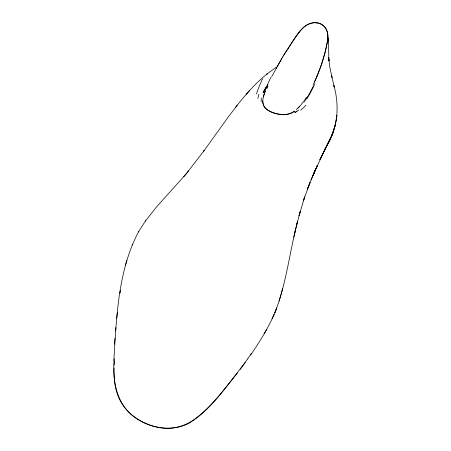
<?xml version="1.0" encoding="UTF-8"?>
<svg xmlns="http://www.w3.org/2000/svg" width="451" height="451" viewBox="0 0 451 451"><rect width="100%" height="100%" fill="white"/><g stroke="black" fill="none" stroke-linecap="round" stroke-linejoin="round"><path stroke-width="0.68" d="M114.075 367.943C113.855 378.598 114.768 389.625 119.526 399.332A51.831 46.425 2 0 0 124.718 407.586C139.438 426.184 167.766 434.386 189.262 423.111C213.441 406.819 230.281 381.828 247.7 358.9M113.815 360.603C116.662 316.991 117.796 270.718 138.801 231.29M114.154 365.175L114.345 360.986M114.926 338.357L114.526 344.186M114.295 358.759C112.062 379.46 116.403 404.231 134.437 417.017A55.276 48.257 7.3 0 0 140.222 420.693A54.96 48.003 7.3 0 0 153.069 426.054A55.304 48.285 7.4 0 0 159.958 427.627C195.943 433.574 217.45 396.203 237.468 372.966M262.713 100.894C262.634 113.928 285.917 118.28 294.362 111.149M115.512 331.034L115.822 327.764L115.738 328.61M117.367 312.611L116.753 318.124M315.187 170.354L316.557 167.208L313.761 173.55L325.47 148.278L319.855 159.767L330.093 139.122L324.765 149.619L329.123 141.439L327.832 143.846L332.9 132.746L332.032 135.125L335.617 123.833L331.699 135.774L326.315 146.552C337.974 128.484 339.614 105.816 333.887 85.448L334.259 87.054L331.524 75.407L332.122 77.91M336.243 120.716L336.931 115.422L335.054 126.162M120.045 292.536L119.955 293.139L120.389 290.252M312.504 176.544L307.362 189.268L310.034 182.429L303.382 200.858L304.684 196.811L299.075 215.719L300.253 211.322L296.318 226.329L297.491 221.791C289.767 251.049 286.678 281.582 275.939 310.006C269.535 326.09 260.289 340.86 250.598 355.134M293.798 237.271L295.608 229.463M294.881 232.598L296.702 224.823M263.373 97.01L265.402 90.674C262.713 96.999 260.312 106.329 268.018 110.23M324.72 53.816C326.919 43.967 332.314 28.937 319.968 23.582A8.304 5.457 12.1 0 0 317.543 22.826C300.862 21.208 294.34 40.787 285.906 51.679M282.692 288.505L279.13 301.133M324.63 53.799L321.478 64.33L317.07 75.982M126.263 262.403L126.827 260.357M125.496 265.227L126.545 261.377M132.104 245.023L132.47 244.115M266.304 88.441L267.962 84.54M316.636 77.031C321.715 65.632 325.205 53.596 327.37 41.323C329.371 34.468 326.609 25.758 319.381 23.413A6.472 4.245 12.1 0 0 318.744 23.193L313.862 22.556L310.046 23.475A26.417 17.104 11.8 0 0 307.43 24.596L303.444 27.449L299.413 32.066M317.104 76.022L313.056 85.104M316.664 77.07L314.42 82.161M311.021 179.938L315.863 168.809M313.095 175.163L315.17 170.399L312.408 176.741L313.146 175.073M316.619 167.146L317.335 165.534L316.658 167.039M272.066 318.936L274.073 314.533L273.193 316.455M272.15 75.875L281.757 58.591M266.276 87.004L263.034 92.979L265.081 89.242M265.96 87.624L263.953 91.299L264.878 89.619M276.13 68.366L282.343 57.604M264.748 89.811L265.797 87.956L263.784 91.53L266.716 86.288M264.106 333.92L266.648 329.382M138.429 231.938L145.605 220.731M282.264 57.655L282.935 56.617M282.856 56.668L285.342 52.66M283.454 55.676L291.572 42.969L299.379 32.055M250.063 355.32L251.179 353.545M306.426 97.354L304.442 100.381M247.734 358.872L249.707 355.85M145.318 221.137L156.142 207.387L186.212 173.86M245.271 362.446L240.197 369.437M303.929 101.114L300.31 105.692L296.211 109.655M237.288 105.151L227.856 117.542L203.435 151.581L204.404 150.262L186.184 173.849M235.422 107.513C244.961 95.392 255.035 83.463 267.184 73.863L266.547 74.37L276.187 67.272M188.535 171.03L183.782 176.702M249.612 90.555L246.223 94.349M299.735 106.312L298.038 108.02M294.48 111.16C288.696 116.116 280.212 114.864 273.498 112.727A7.267 2.041 17.2 0 1 272.799 112.479L268.379 110.456M331.885 76.912L329.715 66.528L328.644 57.542L328.909 60.874L328.407 39.851M328.723 58.557L328.909 60.874M328.289 37.856L328.48 41.582L328.413 39.513M266.891 85.955A198.378 38.296 -46.8 0 1 271.35 76.529M257.921 98.47A175.445 29.777 -48.8 0 1 258.908 94.146M261.168 101.65A182.035 54.131 -28.9 0 1 261.405 97.929M298.754 109.948A224.356 89.191 73 0 1 295.027 112.699M305.834 105.252A168.663 63.258 80.6 0 1 300.682 110.179M314.877 83.756A243.478 82.764 85.8 0 1 306.77 98.893M313.321 86.118A226.447 76.264 86.8 0 1 304.104 102.056M296.69 111.098A239.103 94.727 75.1 0 1 294.785 112.451M267.009 88.435A174.593 17.166 -57.5 0 1 267.962 86.135M256.501 94A243.98 51.031 -44 0 1 262.567 78.739M275.73 310.513L274.89 312.616L276.762 307.926L275.73 310.513"/></g></svg>
